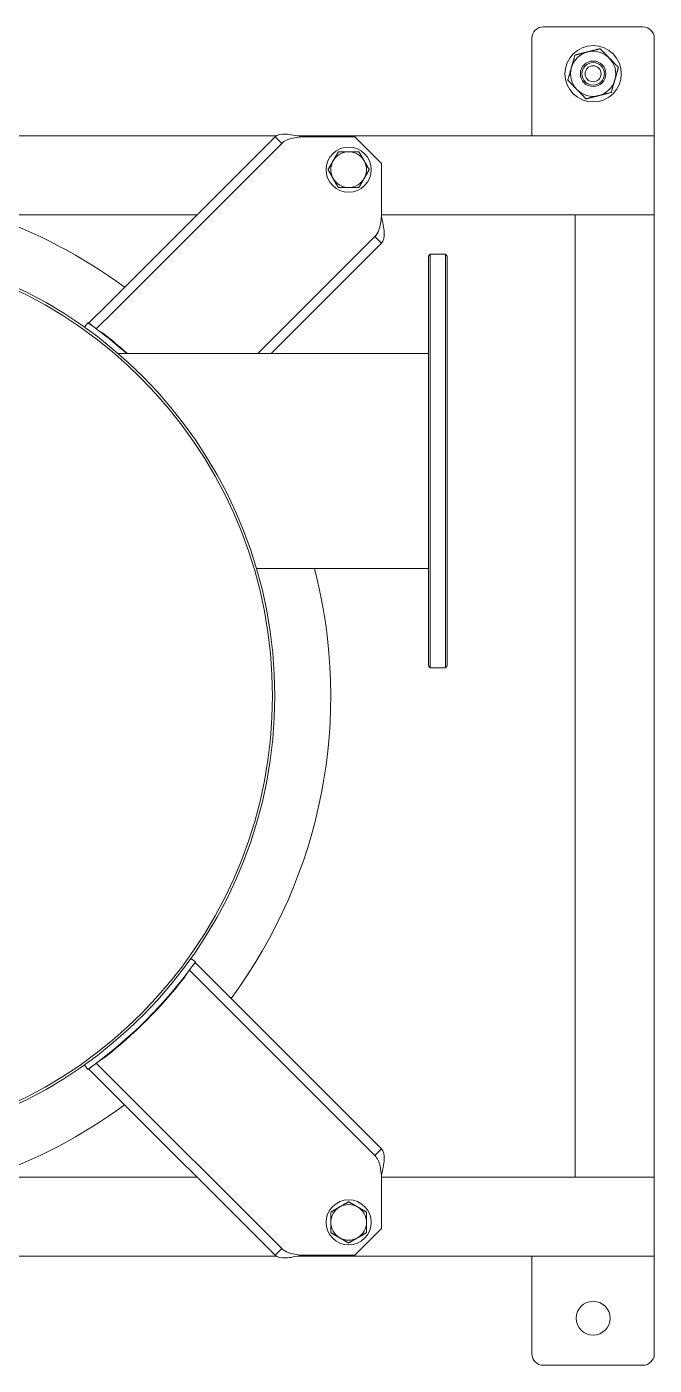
# Model space of a CAD drawing. Extents: x -3873 to 164127, y 7129 to 96529.
# Drawn here: x 62834 to 63168, y 28763 to 29475 of the extents above; entities that cross this region are included whole.
import ezdxf

# ---------------------------------------------------------------- set-up
doc = ezdxf.new("R2010")
doc.units = 0
doc.layers.get('0').update_dxf_attribs({"linetype": 'CONTINUOUS'})
doc.layers.add('LAYOUT Kromeka', color=1, linetype='CONTINUOUS', lineweight=5)

# ---------------------------------------------------------------- blocks, each defined once
blk = doc.blocks.new('OD28 Vacuum Discharge Cyclone')
for p, q in [((-186.73, 1408.05), (-186.73, 1460.05)), ((-180.73, 1466.05), (-127.73, 1466.05)), ((-121.73, 1460.05), (-121.73, 1408.05)), ((-186.73, 1408.05), (-186.73, 1366.05)), ((3.1, 1408.05), (-186.73, 1408.05)), ((-27.57, 1407.52), (-41.71, 1393.38)), ((-27.57, 1407.52), (0.72, 1407.52)), ((14.86, 1407.52), (11.32, 1403.99)), ((15.61, 1399.7), (11.32, 1403.99)), ((497.32, 1408.05), (14.22, 1408.05)), ((14.86, 1407.52), (19.15, 1403.24)), ((19.15, 1403.24), (104, 1318.39)), ((100.46, 1314.85), (15.61, 1399.7)), ((-41.71, 1365.1), (-41.71, 1393.38)), ((-144.73, 1366.05), (-186.73, 1366.05)), ((-186.73, 1366.05), (-186.73, 854.05)), ((-41.71, 1366.05), (-186.73, 1366.05)), ((-144.73, 1366.05), (-144.73, 854.05)), ((455.2, 1366.05), (56.34, 1366.05)), ((-38.17, 1354.49), (-41.71, 1350.96)), ((-38.17, 1354.49), (-33.89, 1350.21)), ((-37.42, 1346.67), (-41.71, 1350.96)), ((47.43, 1261.82), (-37.42, 1346.67)), ((-33.89, 1350.21), (50.97, 1265.35)), ((104, 1318.39), (113.85, 1308.53)), ((109.95, 1305.37), (100.46, 1314.85)), ((112.76, 1307.43), (113.85, 1308.53)), ((114.45, 1308.64), (116.18, 1306.2)), ((57.29, 1251.96), (47.43, 1261.82)), ((50.97, 1265.35), (60.45, 1255.87)), ((57.17, 1251.37), (59.62, 1249.63)), ((57.29, 1251.96), (58.39, 1253.06)), ((-76.65, 1094.05), (-75.65, 1095.05)), ((-76.65, 876.05), (-76.65, 1094.05)), ((-75.65, 1095.05), (-75.65, 875.05)), ((-75.65, 1095.05), (-67.65, 1095.05)), ((-67.65, 875.05), (-67.65, 1095.05)), ((-66.65, 1094.05), (-67.65, 1095.05)), ((-66.65, 1094.05), (-66.65, 876.05)), ((-66.65, 1042.2), (24.78, 1042.2)), ((-66.65, 927.9), (98.35, 927.9)), ((-37.42, 873.42), (17.05, 927.9)), ((24.12, 927.9), (-33.89, 869.89)), ((100.46, 905.24), (109.95, 914.73)), ((113.85, 911.56), (104, 901.71)), ((113.85, 911.56), (112.76, 912.66)), ((114.45, 911.45), (116.18, 913.89)), ((15.61, 820.39), (100.46, 905.24)), ((104, 901.71), (19.15, 816.85)), ((-76.65, 876.05), (-75.65, 875.05)), ((-66.65, 876.05), (-67.65, 875.05)), ((-75.65, 875.05), (-67.65, 875.05)), ((-41.71, 869.14), (-37.42, 873.42)), ((-41.71, 869.14), (-38.17, 865.6)), ((-33.89, 869.89), (-38.17, 865.6)), ((-41.71, 826.71), (-41.71, 854.99)), ((-186.73, 854.05), (-144.73, 854.05)), ((-186.73, 854.05), (-186.73, 812.05)), ((-186.73, 854.05), (-41.71, 854.05)), ((56.34, 854.05), (455.2, 854.05)), ((-41.71, 826.71), (-27.57, 812.57)), ((11.32, 816.1), (15.61, 820.39)), ((-186.73, 760.05), (-186.73, 812.05)), ((-186.73, 812.05), (3.1, 812.05)), ((-121.73, 812.05), (-121.73, 760.05)), ((0.72, 812.57), (-27.57, 812.57)), ((11.32, 816.1), (14.86, 812.57)), ((14.22, 812.05), (497.32, 812.05)), ((19.15, 816.85), (14.86, 812.57)), ((-127.73, 754.05), (-180.73, 754.05))]:
    blk.add_line(p, q)
for centre, radius in [((-154.23, 1441.05), 9), ((-24.23, 1390.05), 12), ((-24.23, 830.05), 12), ((-154.23, 779.05), 15), ((-154.23, 779.05), 6.77), ((-154.23, 779.05), 6), ((-154.23, 779.05), 4.25)]:
    blk.add_circle(centre, radius)
for centre, radius, start, end in [((-180.73, 1460.05), 6, 90, 180), ((-127.73, 1460.05), 6, 0, 90), ((-24.23, 1390.05), 9.5, 120, 180), ((-24.23, 1390.05), 9.5, 60, 120), ((-24.23, 1390.05), 9.5, 0, 60), ((-24.23, 1390.05), 9.5, 180, 240), ((-24.23, 1390.05), 9.5, 300, 0), ((-24.23, 1390.05), 9.5, 240, 300), ((255.77, 1110.05), 270.5, 108.84505, 126.49624), ((255.77, 1110.05), 240.75, 11.16608, 348.83392), ((255.77, 1110.05), 239.5, 11.30287, 348.69713), ((255.77, 1110.05), 243.75, 125.4361, 144.5639), ((255.77, 1110.05), 244, 127.93757, 142.06243), ((255.77, 1110.05), 270.5, 143.50376, 194.52674), ((255.77, 1110.05), 244, 228.28951, 232.06243), ((255.77, 1110.05), 243.75, 228.35549, 234.5639), ((255.77, 1110.05), 270.5, 233.50376, 251.15495), ((-24.23, 830.05), 9.5, 150, 210), ((-24.23, 830.05), 9.5, 90, 150), ((-24.23, 830.05), 9.5, 30, 90), ((-24.23, 830.05), 9.5, 330, 30), ((-24.23, 830.05), 9.5, 210, 270), ((-24.23, 830.05), 9.5, 270, 330), ((-154.23, 779.05), 12, 104.08627, 164.08627), ((-154.23, 779.05), 12, 44.08627, 104.08627), ((-154.23, 779.05), 12, 344.08627, 44.08627), ((-154.23, 779.05), 12, 164.08627, 224.08627), ((-154.23, 779.05), 12, 224.08627, 284.08627), ((-154.23, 779.05), 12, 284.08627, 344.08627), ((-180.73, 760.05), 6, 180, 270), ((-127.73, 760.05), 6, 270, 0)]:
    blk.add_arc(centre, radius, start, end)
for points, knots in [([(0.72, 1407.52), (3.76, 1408.2), (6.78, 1408.86), (9.27, 1408.99), (11.75, 1409.12), (13.68, 1408.7), (14.86, 1407.52)], [0, 0, 0, 0, 0.78741, 0.78741, 0.78741, 1.570796, 1.570796, 1.570796, 1.570796]), ([(0.72, 1407.52), (3.23, 1407.22), (5.72, 1406.91), (7.78, 1406.16), (9.18, 1405.65), (10.37, 1404.94), (11.32, 1403.99)], [0, 0, 0, 0, 0.936394, 0.936394, 0.936394, 1.570796, 1.570796, 1.570796, 1.570796]), ([(-41.71, 1365.1), (-42.38, 1362.06), (-43.05, 1359.04), (-43.17, 1356.54), (-43.3, 1354.07), (-42.88, 1352.13), (-41.71, 1350.96)], [0, 0, 0, 0, 0.78741, 0.78741, 0.78741, 1.570796, 1.570796, 1.570796, 1.570796]), ([(-38.17, 1354.49), (-39.58, 1355.9), (-40.43, 1357.85), (-40.95, 1360.15), (-41.3, 1361.7), (-41.5, 1363.4), (-41.71, 1365.1)], [0, 0, 0, 0, 0.936394, 0.936394, 0.936394, 1.570796, 1.570796, 1.570796, 1.570796]), ([(108.71, 1304.43), (108.57, 1304.35), (108.42, 1304.26), (108.27, 1304.17), (107.53, 1303.7), (106.64, 1303.09), (105.76, 1302.48)], [0.8045545, 0.8045545, 0.8045545, 0.8045545, 0.936394, 0.936394, 0.936394, 1.5707963, 1.5707963, 1.5707963, 1.5707963]), ([(-41.71, 854.99), (-42.38, 858.03), (-43.05, 861.06), (-43.17, 863.55), (-43.3, 866.03), (-42.88, 867.96), (-41.71, 869.14)], [0, 0, 0, 0, 0.78741, 0.78741, 0.78741, 1.570796, 1.570796, 1.570796, 1.570796]), ([(-41.71, 854.99), (-41.41, 857.5), (-41.09, 860), (-40.34, 862.06), (-39.83, 863.45), (-39.13, 864.65), (-38.17, 865.6)], [0, 0, 0, 0, 0.936394, 0.936394, 0.936394, 1.570796, 1.570796, 1.570796, 1.570796]), ([(11.32, 816.1), (9.92, 814.7), (7.96, 813.84), (5.67, 813.33), (4.11, 812.98), (2.42, 812.77), (0.72, 812.57)], [0, 0, 0, 0, 0.936394, 0.936394, 0.936394, 1.570796, 1.570796, 1.570796, 1.570796]), ([(0.72, 812.57), (3.76, 811.89), (6.78, 811.23), (9.27, 811.1), (11.75, 810.97), (13.68, 811.39), (14.86, 812.57)], [0, 0, 0, 0, 0.78741, 0.78741, 0.78741, 1.570796, 1.570796, 1.570796, 1.570796])]:
    blk.add_open_spline(points, degree=3, knots=knots)
for points, weights in [([(-33.73, 1395.53), (-31.18, 1397), (-28.98, 1398.27)], [1, 1.0379548493, 1]), ([(-33.73, 1390.05), (-33.73, 1392.59), (-33.73, 1395.53)], [1, 1.0379548493, 1]), ([(-28.98, 1398.27), (-26.78, 1399.55), (-24.23, 1401.02)], [1, 1.0379548493, 1]), ([(-24.23, 1401.02), (-21.68, 1399.55), (-19.48, 1398.27)], [1, 1.0379548493, 1]), ([(-19.48, 1398.27), (-17.28, 1397), (-14.73, 1395.53)], [1, 1.0379548493, 1]), ([(-14.73, 1395.53), (-14.73, 1392.59), (-14.73, 1390.05)], [1, 1.0379548493, 1]), ([(-33.73, 1384.56), (-33.73, 1387.5), (-33.73, 1390.05)], [1, 1.0379548493, 1]), ([(-14.73, 1390.05), (-14.73, 1387.5), (-14.73, 1384.56)], [1, 1.0379548493, 1]), ([(-28.98, 1381.82), (-31.18, 1383.09), (-33.73, 1384.56)], [1, 1.0379548493, 1]), ([(-24.23, 1379.08), (-26.78, 1380.55), (-28.98, 1381.82)], [1, 1.0379548493, 1]), ([(-19.48, 1381.82), (-21.68, 1380.55), (-24.23, 1379.08)], [1, 1.0379548493, 1]), ([(-14.73, 1384.56), (-17.28, 1383.09), (-19.48, 1381.82)], [1, 1.0379548493, 1]), ([(-35.2, 830.05), (-33.73, 832.59), (-32.46, 834.8)], [1, 1.0379548493, 1]), ([(-32.46, 834.8), (-31.18, 837), (-29.71, 839.55)], [1, 1.0379548493, 1]), ([(-29.71, 839.55), (-26.78, 839.55), (-24.23, 839.55)], [1, 1.0379548493, 1]), ([(-24.23, 839.55), (-21.68, 839.55), (-18.74, 839.55)], [1, 1.0379548493, 1]), ([(-18.74, 839.55), (-17.28, 837), (-16, 834.8)], [1, 1.0379548493, 1]), ([(-16, 834.8), (-14.73, 832.59), (-13.26, 830.05)], [1, 1.0379548493, 1]), ([(-32.46, 825.3), (-33.73, 827.5), (-35.2, 830.05)], [1, 1.0379548493, 1]), ([(-13.26, 830.05), (-14.73, 827.5), (-16, 825.3)], [1, 1.0379548493, 1]), ([(-29.71, 820.55), (-31.18, 823.09), (-32.46, 825.3)], [1, 1.0379548493, 1]), ([(-24.23, 820.55), (-26.78, 820.55), (-29.71, 820.55)], [1, 1.0379548493, 1]), ([(-18.74, 820.55), (-21.68, 820.55), (-24.23, 820.55)], [1, 1.0379548493, 1]), ([(-16, 825.3), (-17.28, 823.09), (-18.74, 820.55)], [1, 1.0379548493, 1]), ([(-157.15, 790.69), (-160.27, 789.9), (-163.87, 789)], [1, 1.0379548495, 1]), ([(-150.43, 792.37), (-154.03, 791.47), (-157.15, 790.69)], [1, 1.0379548495, 1]), ([(-145.61, 787.39), (-147.85, 789.7), (-150.43, 792.37)], [1, 1.0379548495, 1]), ([(-163.87, 789), (-164.89, 785.43), (-165.77, 782.34)], [1, 1.0379548495, 1]), ([(-140.79, 782.42), (-143.37, 785.09), (-145.61, 787.39)], [1, 1.0379548495, 1]), ([(-165.77, 782.34), (-166.65, 779.24), (-167.67, 775.67)], [1, 1.0379548495, 1]), ([(-142.69, 775.76), (-141.81, 778.85), (-140.79, 782.42)], [1, 1.0379548495, 1]), ([(-167.67, 775.67), (-165.09, 773.01), (-162.85, 770.7)], [1, 1.0379548495, 1]), ([(-162.85, 770.7), (-160.61, 768.39), (-158.03, 765.72)], [1, 1.0379548495, 1]), ([(-151.31, 767.41), (-148.19, 768.19), (-144.59, 769.09)], [1, 1.0379548495, 1]), ([(-144.59, 769.09), (-143.57, 772.66), (-142.69, 775.76)], [1, 1.0379548495, 1]), ([(-158.03, 765.72), (-154.43, 766.62), (-151.31, 767.41)], [1, 1.0379548495, 1])]:
    blk.add_rational_spline(points, weights, degree=2)
for points in [[(63.33, 1260.06), (62.6, 1258.99), (61.87, 1257.93), (61.38, 1257.11)], [(105.76, 917.61), (106.83, 916.87), (107.89, 916.14), (108.71, 915.66)]]:
    blk.add_open_spline(points, degree=3)

msp = doc.modelspace()

# ---------------------------------------------------------------- block references
at = {"layer": 'LAYOUT Kromeka', "linetype": 'Continuous', "ltscale": 50, "rotation": 180}
msp.add_blockref('OD28 Vacuum Discharge Cyclone', (62981.29, 30229.25), dxfattribs=at)

doc.saveas('drawing.dxf')
